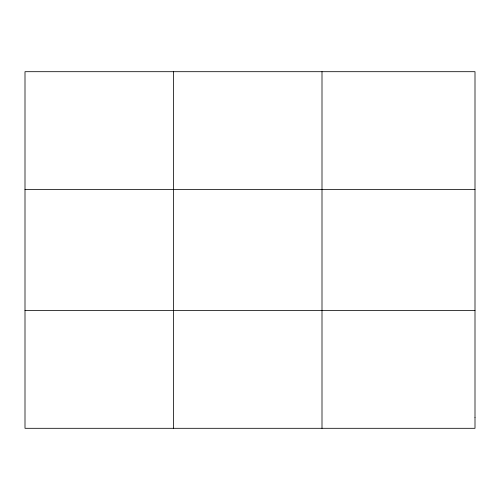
<?xml version="1.0" encoding="UTF-8"?>
<svg xmlns="http://www.w3.org/2000/svg" width="500" height="500" viewBox="0 0 500 500"><rect width="100%" height="100%" fill="white"/><g stroke="black" fill="none" stroke-linecap="round" stroke-linejoin="round"><path stroke-width="0.75" d="M173.5 71.694L173.5 428.306M322 71.694L322 428.306M25 189.375L475 189.375M25 310.625L475 310.625M475 417.612L475 428.306L25 428.306L25 71.694L475 71.694L475 417.612"/></g></svg>
